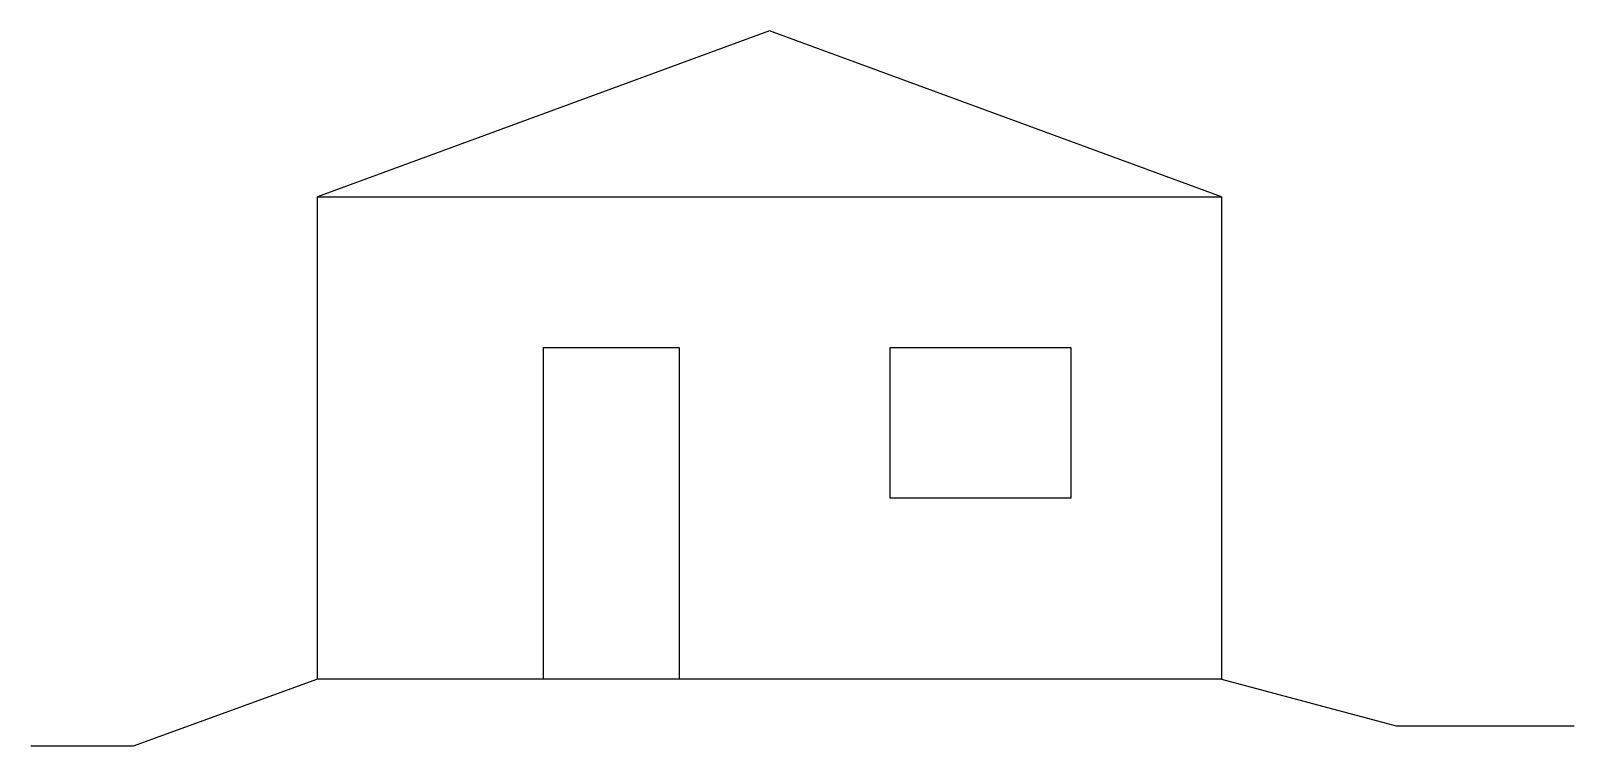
# Model space of a CAD drawing. Header units: millimetres. Extents: x -1902 to 8339, y -445 to 4300.
import ezdxf

# ---------------------------------------------------------------- set-up
doc = ezdxf.new("R2010")
doc.units = ezdxf.units.MM

msp = doc.modelspace()

# ---------------------------------------------------------------- linework, layer by layer
for p, q in [((3000, 4300), (0, 3200)), ((6000, 3200), (3000, 4300)), ((0, 0), (0, 3200)), ((0, 3200), (6000, 3200)), ((0, 3200), (6000, 3200)), ((6000, 3200), (6000, 0)), ((1500, 0), (1500, 2200)), ((1500, 2200), (2400, 2200)), ((2400, 2200), (2400, 0)), ((3800, 1200), (3800, 2200)), ((3800, 2200), (5000, 2200)), ((5000, 2200), (5000, 1200)), ((5000, 1200), (3800, 1200)), ((0, 0), (-1222, -445)), ((6000, 0), (0, 0)), ((2400, 0), (1500, 0)), ((6000, 0), (7159, -311)), ((7159, -311), (8339, -311)), ((-1222, -445), (-1902, -445))]:
    msp.add_line(p, q)

doc.saveas('drawing.dxf')
